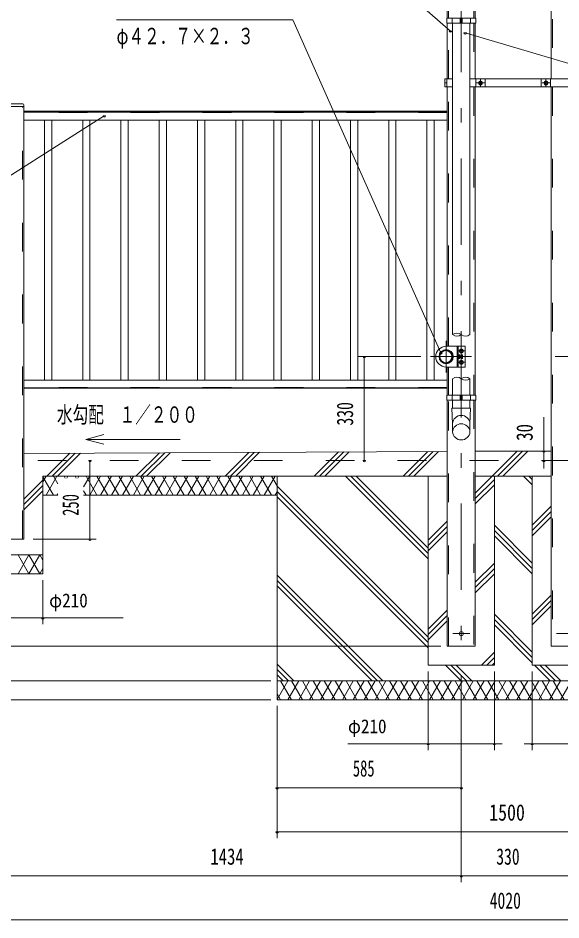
# Model space of a CAD drawing. Units: millimetres, scale not verified. Extents: x -34086 to 34091, y -14700 to 14700.
# Drawn here: x 18411 to 24446, y -3577 to 6454 of the extents above; entities that cross this region are included whole.
import ezdxf
from ezdxf.enums import TextEntityAlignment as Align

# ---------------------------------------------------------------- set-up
doc = ezdxf.new("R2010")
doc.units = ezdxf.units.MM
doc.header["$LTSCALE"] = 80
doc.linetypes.add('USER2', pattern=[10, 4, -6])
doc.linetypes.add('USER3', pattern=[24, 12, -5, 2, -5])
for name, color, linetype, lineweight in [('0-6_2-02BOLD', 7, 'Continuous', 18), ('0-7_2-12HIDDEN', 3, 'USER2', 18), ('0-8_2-22CENTER', 3, 'USER3', 18), ('0-9_2-42THIN', 4, 'Continuous', 18), ('0-A_2-52DIM', 3, 'Continuous', 18), ('0-B_2-62HATCH', 2, 'Continuous', 18)]:
    doc.layers.add(name, color=color, linetype=linetype, lineweight=lineweight)
doc.styles.add('ＭＳ ゴシック', font='')
doc.styles.get('ＭＳ ゴシック').set_extended_font_data('MS Gothic')

msp = doc.modelspace()

# ---------------------------------------------------------------- linework, layer by layer
at = {"layer": '0-6_2-02BOLD'}
for p, q in [((23182.32, 6453.9), (23182.32, 7241.41)), ((24337.33, 7241.41), (24337.33, 5778.4)), ((23494.17, 6543.06), (23494.17, 6453.9)), ((23236.39, 6453.9), (23236.39, 6397.9)), ((23327.57, 6453.9), (23327.57, 6397.9)), ((23327.57, 6425.9), (23348.92, 6425.9)), ((23348.92, 6397.9), (23348.92, 6453.9)), ((23440.07, 6397.9), (23440.07, 6453.9)), ((23182.32, 6397.9), (23182.32, 5778.4)), ((23241.99, 6397.9), (23241.99, 2932.9)), ((23434.51, 2932.9), (23434.51, 6397.9)), ((23494.17, 5778.4), (23494.17, 6397.9)), ((23176.73, 5732.91), (23155.38, 5732.91)), ((23176.73, 5778.4), (23176.73, 5687.41)), ((23499.77, 5687.41), (23499.77, 5778.4)), ((23604.77, 5687.41), (23604.77, 5778.4)), ((24226.72, 5778.4), (24226.72, 5687.41)), ((24331.71, 5778.4), (24331.71, 5687.41)), ((23155.38, 5687.41), (23241.99, 5687.41)), ((23182.31, 5687.41), (23182.31, 2803.4)), ((23494.16, 2260.9), (23494.16, 5687.41)), ((24337.32, 5687.41), (24337.32, -532.1)), ((18163.32, 5470.4), (18475.17, 5470.4)), ((18173.81, 5498.4), (18464.67, 5498.4)), ((18475.17, 5417.9), (23182.32, 5417.9)), ((23182.32, 5406.7), (18475.17, 5406.7)), ((18475.17, 5319.2), (23182.32, 5319.2)), ((23303.24, 2803.4), (23303.24, 2572.4)), ((23244.44, 2677.4), (23248.29, 2677.4)), ((23303.24, 2698.01), (23318.97, 2698.01)), ((23318.97, 2677.8), (23303.24, 2677.8)), ((23303.24, 2667.7), (23318.97, 2667.7)), ((23320.74, 2698.4), (23338.25, 2698.4)), ((23338.25, 2677.4), (23320.74, 2677.4)), ((23338.25, 2698.01), (23350.47, 2698.01)), ((23350.47, 2677.8), (23338.25, 2677.8)), ((23182.32, 2572.4), (23182.32, 2260.9)), ((23182.32, 2426.8), (18475.17, 2426.8)), ((23241.98, 2260.9), (23241.98, 2442.9)), ((23434.51, 2260.9), (23434.51, 2442.9)), ((18475.17, 2339.3), (23182.32, 2339.3)), ((23182.32, 2337.9), (18475.17, 2337.9)), ((23236.38, 2204.9), (23236.38, 2260.9)), ((23327.56, 2260.9), (23327.56, 2204.9)), ((23327.56, 2232.9), (23348.92, 2232.9)), ((23348.92, 2204.9), (23348.92, 2260.9)), ((23440.06, 2204.9), (23440.06, 2260.9)), ((23182.31, 2204.9), (23182.31, -532.1)), ((23241.96, 2115.78), (23241.96, 2204.9)), ((23434.46, 2204.9), (23434.46, 2115.78)), ((23494.16, -532.1), (23494.16, 2204.9)), ((23182.32, 1634.25), (18475.17, 1610.83)), ((18686.65, 1357.9), (23182.31, 1357.9)), ((21290.75, -1127.1), (21290.75, 1357.9)), ((23494.17, 1357.9), (24337.33, 1357.9)), ((18853.05, 1147.9), (18686.65, 1147.9)), ((21290.75, 1147.9), (19140.07, 1147.9)), ((17951.64, 482.9), (18686.65, 482.9)), ((23182.32, -532.1), (23494.17, -532.1)), ((21290.75, -917.1), (26540.75, -917.1))]:
    msp.add_line(p, q, dxfattribs=at)
for points in [[(23499.77, 6397.9), (23176.72, 6397.9), (23176.72, 6453.9), (23499.77, 6453.9)], [(23534.34, 5722.81), (23551.83, 5712.69), (23569.34, 5722.81), (23569.34, 5743.01), (23551.83, 5753.12), (23534.34, 5743.01)], [(24262.15, 5722.81), (24279.64, 5712.69), (24297.16, 5722.81), (24297.16, 5743.01), (24279.64, 5753.12), (24262.15, 5743.01)], [(23320.74, 2740.8), (23320.74, 2761.01), (23338.25, 2771.11), (23355.75, 2761.01), (23355.75, 2740.8), (23338.25, 2730.69)], [(23320.74, 2614.8), (23338.25, 2604.69), (23355.75, 2614.8), (23355.75, 2635), (23338.25, 2645.11), (23320.74, 2635)], [(23352.24, 2705.05), (23352.24, 2670.75), (23350.47, 2667.7), (23338.25, 2667.7), (23338.25, 2708.11), (23350.47, 2708.11)], [(23176.72, 2260.9), (23176.72, 2204.9), (23499.77, 2204.9), (23499.77, 2260.9)]]:
    msp.add_lwpolyline(points, close=True, dxfattribs=at)
for points in [[(23155.38, 5687.41), (23155.38, 5778.4), (23241.99, 5778.4)], [(23434.51, 5778.4), (24676.11, 5778.4), (24676.11, 5687.41), (23434.51, 5687.41)], [(18475.17, 5487.9), (18475.17, 657.9), (18163.23, 657.9)], [(23170.25, 2803.4), (23380.23, 2803.4), (23380.23, 2572.4), (23170.25, 2572.4)], [(23248.29, 2698.4), (23244.44, 2698.4), (23244.44, 2677.41), (23240.94, 2680.9), (23240.94, 2694.9), (23244.44, 2698.4)], [(23318.97, 2667.7), (23320.74, 2670.75), (23320.74, 2705.05), (23318.97, 2708.11), (23303.24, 2708.11)], [(23434.48, 1851.51), (23434.48, 1941.96), (23441.48, 2115.79), (23234.97, 2115.79), (23241.98, 1941.96), (23241.98, 1851.51)], [(24337.32, 1635.81), (23915.75, 1637.9), (23494.17, 1635.81)], [(24337.33, -532.1), (24649.18, -532.1), (24649.18, 1532.9)], [(17951.64, 1357.9), (17951.64, 272.9), (18686.65, 272.9), (18686.65, 1357.9)], [(26540.75, 1357.9), (26540.75, -1127.1), (21290.75, -1127.1)], [(22970.75, 1357.9), (22970.75, -742.1), (23705.74, -742.1), (23705.74, 1357.9)], [(24125.75, 1357.9), (24125.75, -742.1), (24860.75, -742.1), (24860.75, 1357.9)]]:
    msp.add_lwpolyline(points, dxfattribs=at)
for centre, radius in [((23551.83, 5732.91), 21.88), ((23551.83, 5732.91), 17.15), ((24279.64, 5732.91), 21.88), ((24279.64, 5732.91), 17.15), ((23170.25, 2687.9), 78.75), ((23166.22, 2687.9), 74.72), ((23166.22, 2687.9), 66.67), ((23338.25, 2750.9), 21.88), ((23338.25, 2750.9), 17.15), ((23338.25, 2624.9), 21.88), ((23338.25, 2624.9), 17.15), ((23338.25, -392.1), 22.75)]:
    msp.add_circle(centre, radius, dxfattribs=at)
for centre, radius, start, end in [((18464.67, 5487.9), 10.5, 0, 90), ((23170.25, 2687.9), 115.5, 90, 270), ((23312.63, 2703.06), 8.11, 321.46857, 360), ((23312.63, 2672.75), 8.11, 0, 38.54623), ((23290.96, 2687.9), 29.79, 340.17088, 19.83133), ((23344.13, 2703.06), 8.11, 321.45377, 0), ((23344.13, 2672.75), 8.11, 0, 38.53143), ((23322.46, 2687.91), 29.79, 340.16867, 19.82912), ((23338.25, 1938.53), 96.43, 3.55867, 176.44133), ((23338.25, 1845.52), 96.43, 3.55867, 176.44133), ((23338.25, 1857.5), 96.44, 183.56303, 356.43697)]:
    msp.add_arc(centre, radius, start, end, dxfattribs=at)
at = {"layer": '0-7_2-12HIDDEN'}
for p, q in [((23197.02, 6453.9), (23197.02, 7241.41)), ((24352.03, 7241.41), (24352.03, 5778.4)), ((23479.47, 6537.72), (23479.47, 6453.9)), ((23197.02, 5778.4), (23197.02, 6397.9)), ((23479.47, 6397.9), (23479.47, 5778.4)), ((23197.02, 2803.4), (23197.02, 5687.41)), ((23479.46, 5687.41), (23479.46, 2260.9)), ((24352.03, 5687.41), (24352.03, -532.1)), ((18460.47, 657.9), (18460.47, 5470.4)), ((18475.17, 5412.3), (23182.32, 5412.3)), ((23182.32, 5402.5), (18475.17, 5402.5)), ((23292.04, 2572.4), (23292.04, 2803.4)), ((23197.02, 2260.9), (23197.02, 2572.4)), ((23182.32, 2343.5), (18475.17, 2343.5)), ((23197.02, -532.1), (23197.02, 2204.9)), ((23479.47, 2204.9), (23479.47, -532.1)), ((30950.74, 1532.9), (16880.74, 1532.9))]:
    msp.add_line(p, q, dxfattribs=at)
at = {"layer": '0-8_2-22CENTER'}
for p, q in [((23338.25, -1827.1), (23338.25, 7241.41)), ((23508.08, 5732.91), (23595.59, 5732.91)), ((23551.83, 5776.65), (23551.83, 5689.16)), ((24323.41, 5732.91), (24235.89, 5732.91)), ((24279.64, 5776.65), (24279.64, 5689.16)), ((23170.25, 2512.9), (23170.25, 2862.9)), ((23294.49, 2750.9), (23381.99, 2750.9)), ((23450.24, 2687.9), (22995.24, 2687.9)), ((23384.28, 2624.9), (23294.49, 2624.9)), ((24836.24, 2687.9), (24381.25, 2687.9)), ((23433.45, -392.1), (23243.04, -392.1)), ((24588.45, -392.1), (24398.05, -392.1))]:
    msp.add_line(p, q, dxfattribs=at)
at = {"layer": '0-9_2-42THIN'}
for p, q in [((18704.24, 5319.2), (18704.24, 2426.8)), ((18784.74, 2426.8), (18784.74, 5319.2)), ((19129.5, 5319.2), (19129.5, 2426.8)), ((19209.99, 2426.8), (19209.99, 5319.2)), ((19554.74, 5319.2), (19554.74, 2426.8)), ((19635.24, 2426.8), (19635.24, 5319.2)), ((19979.99, 5319.2), (19979.99, 2426.8)), ((20060.49, 2426.8), (20060.49, 5319.2)), ((20405.24, 5319.2), (20405.24, 2426.8)), ((20485.74, 2426.8), (20485.74, 5319.2)), ((20830.49, 5319.2), (20830.49, 2426.8)), ((20910.99, 2426.8), (20910.99, 5319.2)), ((21255.74, 5319.2), (21255.74, 2426.8)), ((21336.24, 2426.8), (21336.24, 5319.2)), ((21680.99, 5319.2), (21680.99, 2426.8)), ((21761.49, 2426.8), (21761.49, 5319.2)), ((22106.24, 5319.2), (22106.24, 2426.8)), ((22186.74, 2426.8), (22186.74, 5319.2)), ((22531.49, 5319.2), (22531.49, 2426.8)), ((22611.99, 2426.8), (22611.99, 5319.2)), ((22956.74, 5319.2), (22956.74, 2426.8)), ((23037.24, 2426.8), (23037.24, 5319.2)), ((23241.64, 2695.6), (23248.61, 2695.6)), ((23248.61, 2680.2), (23241.64, 2680.2)), ((23338.25, 2695.6), (23320.74, 2695.6)), ((23320.74, 2680.2), (23338.25, 2680.2))]:
    msp.add_line(p, q, dxfattribs=at)
for centre, start, end in [((23290.12, 2875.49), 50.03191, 129.96809), ((23290.12, 2990.32), 230.03191, 309.96809), ((23386.37, 2990.32), 230.03349, 309.96651), ((23290.12, 2385.48), 50.03349, 129.96651), ((23386.37, 2385.49), 50.03191, 129.96809), ((23386.37, 2500.32), 230.03191, 309.96809)]:
    msp.add_arc(centre, 74.92, start, end, dxfattribs=at)
at = {"layer": '0-A_2-52DIM'}
for p, q in [((19505.74, 6432.9), (21465.75, 6432.9)), ((21465.74, 6432.9), (23109.91, 2728.79)), ((23232.31, 6309.67), (23204.31, 6309.67)), ((23395.61, 6288.17), (23367.61, 6288.17)), ((19383.63, 5365.57), (19355.63, 5365.57)), ((23123.91, 2728.79), (23095.91, 2728.79)), ((22890.24, 2687.9), (22190.25, 2687.9)), ((22274.24, 2687.9), (22246.24, 2687.9)), ((22260.24, 2687.9), (22260.24, 1532.9)), ((24256.69, 1445.03), (24256.69, 2015.9)), ((19163, 1767.69), (19365.84, 1822.04)), ((24312.43, 1637.9), (24005.47, 1637.9)), ((24270.69, 1637.9), (24242.69, 1637.9)), ((19224.07, 1532.9), (19196.07, 1532.9)), ((19210.07, 1532.9), (19210.07, 657.9)), ((22274.24, 1532.9), (22246.24, 1532.9)), ((24270.69, 1532.9), (24242.69, 1532.9)), ((19280.07, 657.9), (18580.07, 657.9)), ((19224.07, 657.9), (19196.07, 657.9)), ((18686.65, 202.9), (18686.65, -287.1)), ((17796.17, -217.1), (19579.15, -217.1)), ((18700.65, -217.1), (18672.65, -217.1)), ((14815.75, -532.1), (23112.32, -532.1)), ((22970.75, -812.1), (22970.75, -1687.1)), ((23705.75, -1687.1), (23705.75, -812.1)), ((24125.75, -812.1), (24125.75, -1687.1)), ((14325.74, -917.1), (21220.75, -917.1)), ((21220.75, -1127.1), (14325.74, -1127.1)), ((21290.75, -2667.1), (21290.75, -1197.1)), ((23338.25, -1372.1), (23338.25, -3157.09)), ((22078.24, -1617.1), (23793.25, -1617.1)), ((22984.75, -1617.1), (22956.75, -1617.1)), ((23719.75, -1617.1), (23691.75, -1617.1)), ((24038.25, -1617.1), (25753.25, -1617.1)), ((24139.75, -1617.1), (24111.75, -1617.1)), ((21304.75, -2107.1), (21276.75, -2107.1)), ((21290.75, -2107.1), (23338.25, -2107.1)), ((23352.25, -2107.1), (23324.25, -2107.1)), ((21304.75, -2597.1), (21276.75, -2597.1)), ((26540.75, -2597.1), (21290.75, -2597.1)), ((30950.75, -3087.09), (16880.75, -3087.09)), ((23352.25, -3087.09), (23324.25, -3087.09)), ((16880.75, -3577.09), (30950.75, -3577.09))]:
    msp.add_line(p, q, dxfattribs=at)
for points in [[(23218.31, 6309.67), (21955.75, 7412.9), (19995.75, 7412.9)], [(28185.75, 5697.9), (25385.74, 5697.9), (23381.61, 6288.17)], [(16053.99, 4372.25), (17803.99, 4372.25), (19369.63, 5365.57)], [(19365.84, 1713.33), (19163, 1767.69), (20213, 1767.69)]]:
    msp.add_lwpolyline(points, dxfattribs=at)
for centre in [(23218.31, 6309.67), (23381.61, 6288.17), (19369.63, 5365.57), (23109.91, 2728.79), (22260.24, 2687.9), (24256.69, 1637.9), (19210.07, 1532.9), (22260.24, 1532.9), (24256.69, 1532.9), (19210.07, 657.9), (18686.65, -217.1), (22970.75, -1617.1), (23705.75, -1617.1), (24125.75, -1617.1), (21290.75, -2107.1), (23338.25, -2107.1), (21290.75, -2597.1), (23338.25, -3087.09)]:
    msp.add_arc(centre, 14, 180, 0, dxfattribs=at)
at = {"layer": '0-B_2-62HATCH'}
for p, q in [((18987.09, 1613.38), (18731.6, 1357.9)), ((18791, 1357.9), (19046.78, 1613.68)), ((18850.4, 1357.9), (19106.48, 1613.98)), ((19721.56, 1357.9), (19981.99, 1618.33)), ((20041.68, 1618.63), (19780.95, 1357.9)), ((19840.35, 1357.9), (20101.37, 1618.93)), ((20711.5, 1357.9), (20976.89, 1623.28)), ((20770.9, 1357.9), (21036.59, 1623.58)), ((21096.27, 1623.88), (20830.3, 1357.9)), ((21701.46, 1357.9), (21971.78, 1628.23)), ((22031.47, 1628.53), (21760.86, 1357.9)), ((21820.25, 1357.9), (22091.17, 1628.83)), ((22691.41, 1357.9), (22966.68, 1633.18)), ((23026.38, 1633.48), (22750.8, 1357.9)), ((22810.2, 1357.9), (23086.07, 1633.77)), ((23961.13, 1637.68), (23494.16, 1170.71)), ((23740.75, 1357.9), (24020.23, 1637.38)), ((24079.34, 1637.09), (23800.14, 1357.9)), ((18686.65, 1312.94), (18475.17, 1101.46)), ((18722.47, 1357.9), (18686.65, 1295.86)), ((18686.65, 1349.95), (18803.3, 1147.9)), ((18722.47, 1147.9), (18843.72, 1357.9)), ((18853.05, 1271.74), (18803.3, 1357.9)), ((18935.87, 1338.29), (18924.55, 1357.9)), ((18964.96, 1357.9), (18953.65, 1338.29)), ((19057.12, 1338.29), (19045.8, 1357.9)), ((19086.21, 1357.9), (19074.89, 1338.29)), ((19140.07, 1241.2), (19207.45, 1357.9)), ((19167.04, 1357.9), (19288.28, 1147.9)), ((19328.69, 1357.9), (19207.45, 1147.9)), ((19409.52, 1147.9), (19288.28, 1357.9)), ((19328.69, 1147.9), (19449.93, 1357.9)), ((19409.52, 1357.9), (19530.76, 1147.9)), ((19571.18, 1357.9), (19449.93, 1147.9)), ((19530.76, 1357.9), (19652.02, 1147.9)), ((19571.18, 1147.9), (19692.42, 1357.9)), ((19773.25, 1147.9), (19652.02, 1357.9)), ((19692.43, 1147.9), (19813.67, 1357.9)), ((19773.25, 1357.9), (19894.49, 1147.9)), ((19934.9, 1357.9), (19813.67, 1147.9)), ((20015.74, 1147.9), (19894.49, 1357.9)), ((19934.9, 1147.9), (20056.15, 1357.9)), ((20015.74, 1357.9), (20136.98, 1147.9)), ((20177.4, 1357.9), (20056.15, 1147.9)), ((20258.23, 1147.9), (20136.98, 1357.9)), ((20177.4, 1147.9), (20298.64, 1357.9)), ((20258.23, 1357.9), (20379.48, 1147.9)), ((20419.89, 1357.9), (20298.64, 1147.9)), ((20500.72, 1147.9), (20379.48, 1357.9)), ((20419.89, 1147.9), (20541.13, 1357.9)), ((20500.72, 1357.9), (20621.95, 1147.9)), ((20662.37, 1357.9), (20541.13, 1147.9)), ((20743.2, 1147.9), (20621.95, 1357.9)), ((20662.37, 1147.9), (20783.61, 1357.9)), ((20864.44, 1147.9), (20743.2, 1357.9)), ((20904.87, 1357.9), (20783.61, 1147.9)), ((20864.45, 1357.9), (20985.7, 1147.9)), ((21026.1, 1357.9), (20904.87, 1147.9)), ((21106.93, 1147.9), (20985.7, 1357.9)), ((21026.1, 1147.9), (21147.35, 1357.9)), ((21106.94, 1357.9), (21228.17, 1147.9)), ((21268.59, 1357.9), (21147.35, 1147.9)), ((21290.75, 1249.53), (21228.17, 1357.9)), ((22970.75, 438.61), (22051.45, 1357.9)), ((22110.85, 1357.9), (22970.75, 498)), ((22970.75, 557.4), (22170.25, 1357.9)), ((23494.17, 1111.32), (23705.74, 1322.9)), ((24125.75, 1263.5), (24031.35, 1357.9)), ((24090.75, 1357.9), (24125.75, 1322.9)), ((18475.17, 1042.06), (18686.65, 1253.55)), ((22970.75, -432.55), (21290.75, 1247.45)), ((23705.74, 1263.5), (23494.17, 1051.92)), ((18686.65, 1194.15), (18475.17, 982.68)), ((18843.72, 1147.9), (18853.05, 1164.06)), ((19167.04, 1147.9), (19140.07, 1194.6)), ((21268.59, 1147.9), (21290.75, 1186.28)), ((21290.75, 1188.05), (22970.75, -491.95)), ((21290.75, 1128.66), (22970.75, -551.34)), ((24125.75, 812.35), (24337.33, 1023.93)), ((24337.33, 964.53), (24125.75, 752.95)), ((24125.75, 693.55), (24337.33, 905.13)), ((23182.32, 858.86), (22970.75, 647.29)), ((23705.74, 812.35), (24125.75, 392.35)), ((22970.75, 587.9), (23182.32, 799.47)), ((23182.32, 740.07), (22970.75, 528.5)), ((24125.75, 332.95), (23705.74, 752.95)), ((23705.74, 693.56), (24125.75, 273.55)), ((18410.68, 482.9), (18531.94, 272.9)), ((18531.94, 482.9), (18410.69, 272.9)), ((18531.94, 272.9), (18653.18, 482.9)), ((18653.18, 272.9), (18531.94, 482.9)), ((18653.18, 482.9), (18686.65, 424.9)), ((18686.65, 330.89), (18653.18, 272.9)), ((23494.17, 180.76), (23705.74, 392.35)), ((23705.74, 332.95), (23494.17, 121.37)), ((22465.35, -917.1), (21290.75, 257.5)), ((23494.17, 61.97), (23705.74, 273.55)), ((22405.95, -917.1), (21290.75, 198.1)), ((21290.75, 138.71), (22346.56, -917.1)), ((24337.33, 33.98), (24125.75, -177.6)), ((24125.75, -237), (24337.33, -25.42)), ((24337.33, -84.82), (24125.75, -296.39)), ((22970.75, -342.65), (23182.32, -131.08)), ((23182.32, -190.48), (22970.75, -402.05)), ((24125.75, -597.6), (23705.74, -177.6)), ((22970.75, -461.45), (23182.32, -249.88)), ((23705.74, -237), (24125.75, -657)), ((24125.75, -716.4), (23705.74, -296.39)), ((23705.74, -597.6), (23561.25, -742.1)), ((23620.65, -742.1), (23705.74, -657)), ((21290.75, -732.45), (21475.39, -917.1)), ((21290.75, -791.85), (21416.01, -917.1)), ((23336.5, -917.1), (23161.5, -742.1)), ((23220.9, -742.1), (23395.9, -917.1)), ((23455.29, -917.1), (23280.3, -742.1)), ((23705.74, -716.4), (23680.05, -742.1)), ((24326.45, -917.1), (24151.45, -742.1)), ((24210.84, -742.1), (24385.85, -917.1)), ((24445.25, -917.1), (24270.24, -742.1)), ((21356.6, -917.1), (21290.75, -851.24)), ((21410.05, -917.1), (21290.75, -1123.72)), ((21450.46, -1127.1), (21329.22, -917.1)), ((21531.28, -917.1), (21410.05, -1127.1)), ((21450.46, -917.1), (21571.71, -1127.1)), ((21531.28, -1127.1), (21652.53, -917.1)), ((21692.94, -1127.1), (21571.71, -917.1)), ((21773.77, -917.1), (21652.53, -1127.1)), ((21692.94, -917.1), (21814.19, -1127.1)), ((21773.77, -1127.1), (21895.02, -917.1)), ((21935.44, -1127.1), (21814.19, -917.1)), ((22016.26, -917.1), (21895.02, -1127.1)), ((21935.44, -917.1), (22056.68, -1127.1)), ((22016.26, -1127.1), (22137.51, -917.1)), ((22177.93, -1127.1), (22056.68, -917.1)), ((22258.74, -917.1), (22137.51, -1127.1)), ((22177.91, -917.1), (22299.16, -1127.1)), ((22258.74, -1127.1), (22379.99, -917.1)), ((22420.41, -1127.1), (22299.16, -917.1)), ((22501.24, -917.1), (22379.99, -1127.1)), ((22420.41, -917.1), (22541.65, -1127.1)), ((22501.24, -1127.1), (22622.48, -917.1)), ((22662.9, -1127.1), (22541.65, -917.1)), ((22743.73, -917.1), (22622.48, -1127.1)), ((22662.9, -917.1), (22784.14, -1127.1)), ((22743.73, -1127.1), (22864.96, -917.1)), ((22905.38, -1127.1), (22784.14, -917.1)), ((22986.21, -917.1), (22864.96, -1127.1)), ((22905.38, -917.1), (23026.62, -1127.1)), ((22986.2, -1127.1), (23107.45, -917.1)), ((23147.87, -1127.1), (23026.62, -917.1)), ((23228.7, -917.1), (23107.45, -1127.1)), ((23147.87, -917.1), (23269.11, -1127.1)), ((23228.7, -1127.1), (23349.94, -917.1)), ((23390.36, -1127.1), (23269.11, -917.1)), ((23471.19, -917.1), (23349.94, -1127.1)), ((23390.36, -917.1), (23511.59, -1127.1)), ((23471.19, -1127.1), (23592.42, -917.1)), ((23632.84, -1127.1), (23511.59, -917.1)), ((23713.67, -917.1), (23592.42, -1127.1)), ((23632.84, -917.1), (23754.09, -1127.1)), ((23713.67, -1127.1), (23834.91, -917.1)), ((23875.33, -1127.1), (23754.08, -917.1)), ((23956.16, -917.1), (23834.91, -1127.1)), ((23875.33, -917.1), (23996.58, -1127.1)), ((23956.16, -1127.1), (24077.41, -917.1)), ((24117.82, -1127.1), (23996.58, -917.1)), ((24198.64, -917.1), (24077.41, -1127.1)), ((24117.82, -917.1), (24239.06, -1127.1)), ((24198.64, -1127.1), (24319.89, -917.1)), ((24239.06, -917.1), (24360.3, -1127.1)), ((24319.89, -1127.1), (24441.13, -917.1)), ((24360.3, -917.1), (24481.54, -1127.1)), ((24441.13, -1127.1), (24562.38, -917.1)), ((21329.22, -1127.1), (21290.75, -1060.47))]:
    msp.add_line(p, q, dxfattribs=at)

# ---------------------------------------------------------------- texts
at = {"layer": '0-A_2-52DIM', "color": 7, "style": 'ＭＳ ゴシック'}
for s, height, width, p in [('φ４２．７×２．３', 182.3, 0.7, (19505.74, 6107.77)), ('水勾配\u3000１／２００', 182.3, 0.7, (18843.14, 1897.56)), ('φ210', 155, 0.9, (18756.65, -147.1)), ('φ210', 155, 0.9, (22078.24, -1547.1)), ('585', 182.3, 0.65, (22132.64, -2037.1)), ('1500', 182.3, 0.8, (23648.37, -2527.1)), ('1434', 182.3, 0.75, (20548.02, -3017.09)), ('330', 182.3, 0.7, (23727, -3017.09)), ('4020', 182.3, 0.7, (23654.09, -3507.09))]:
    msp.add_text(s, height=height, dxfattribs=dict(at, width=width)).set_placement(p, align=Align.BOTTOM_LEFT)
for s, width, p in [('330', 0.7, (22190.25, 1921.65)), ('30', 0.75, (24186.69, 1752.26)), ('250', 0.65, (19140.07, 917.84))]:
    msp.add_text(s, height=182.3, rotation=90, dxfattribs=dict(at, width=width)).set_placement(p, align=Align.BOTTOM_LEFT)

doc.saveas('drawing.dxf')
